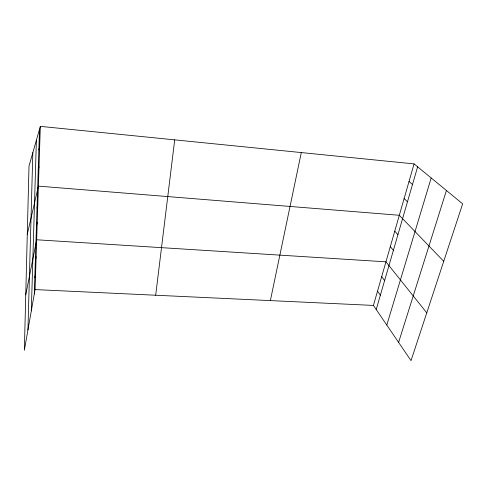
<?xml version="1.0" encoding="UTF-8"?>
<svg xmlns="http://www.w3.org/2000/svg" width="487" height="487" viewBox="0 0 487 487"><rect width="100%" height="100%" fill="white"/><g stroke="black" fill="none" stroke-linecap="round" stroke-linejoin="round"><path stroke-width="0.73" d="M27.936 329.973L32.836 152.632M31.308 310.925L36.391 140.159M34.297 294.014L39.508 129.213M40.324 126.364L29.007 166.085L24.35 350.256L35.076 289.588L40.324 126.364L414.072 163.894L462.65 203.84L411.028 360.636L373.426 305.422L414.072 163.894M155.688 295.232L174.699 139.86M34.814 277.675L35.6 273.384M35.344 260.935L36.129 256.783M25.75 294.812L36.677 239.774L385.941 261.829L426.764 312.837M36.44 226.175L37.237 222.346M270.37 300.601L301.295 152.571M37.012 208.126L37.809 204.467M27.278 234.357L38.4 186.131L399.316 215.278L443.73 261.306M38.217 170.024L39.021 166.743M38.857 149.899L39.666 146.831M376.214 309.513L417.627 166.816M386.8 325.06L431.184 177.968M398.597 342.385L446.433 190.502M35.076 289.588L373.426 305.422M409.037 181.432L412.489 184.518M404.119 198.556L407.473 201.795M394.756 231.142L397.934 234.661M390.3 246.653L393.399 250.3M381.68 276.671L384.614 280.555M377.504 291.202L380.371 295.189"/></g></svg>
